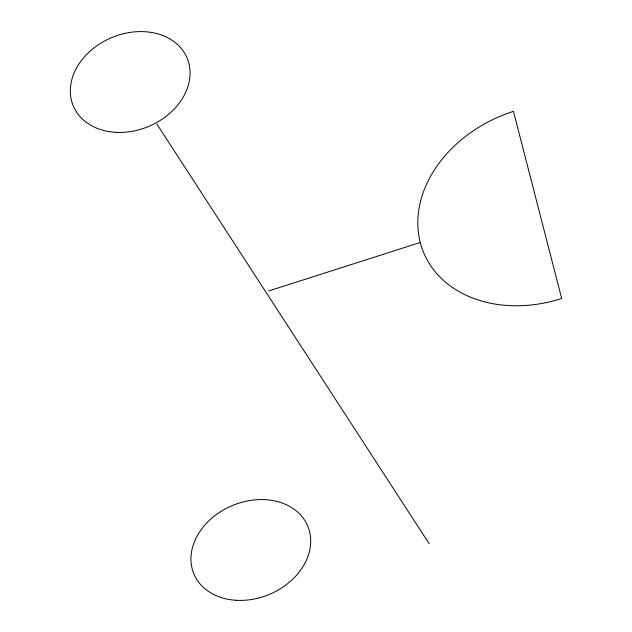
<?xml version="1.0" encoding="UTF-8"?>
<svg xmlns="http://www.w3.org/2000/svg" width="632" height="632" viewBox="0 0 632 632"><rect width="100%" height="100%" fill="white"/><g stroke="black" fill="none" stroke-linecap="round" stroke-linejoin="round"><path stroke-width="0.95" d="M268.719 290.973L420.248 242.475A123.493 96.246 -22.9 0 1 513.445 111.335L561.69 298.525A123.493 96.246 -22.9 0 1 420.256 242.475M156.918 124.117L429.089 543.599M236.052 600.289A61.746 48.119 -22.9 0 0 308.471 527.933A61.746 48.119 -22.9 0 0 207.96 521.763A61.746 48.119 -22.9 0 0 236.052 600.289M115.411 132.309A61.754 48.127 -22.9 0 0 187.838 59.945A61.754 48.127 -22.9 0 0 87.319 53.775A61.754 48.127 -22.9 0 0 115.411 132.309"/></g></svg>
